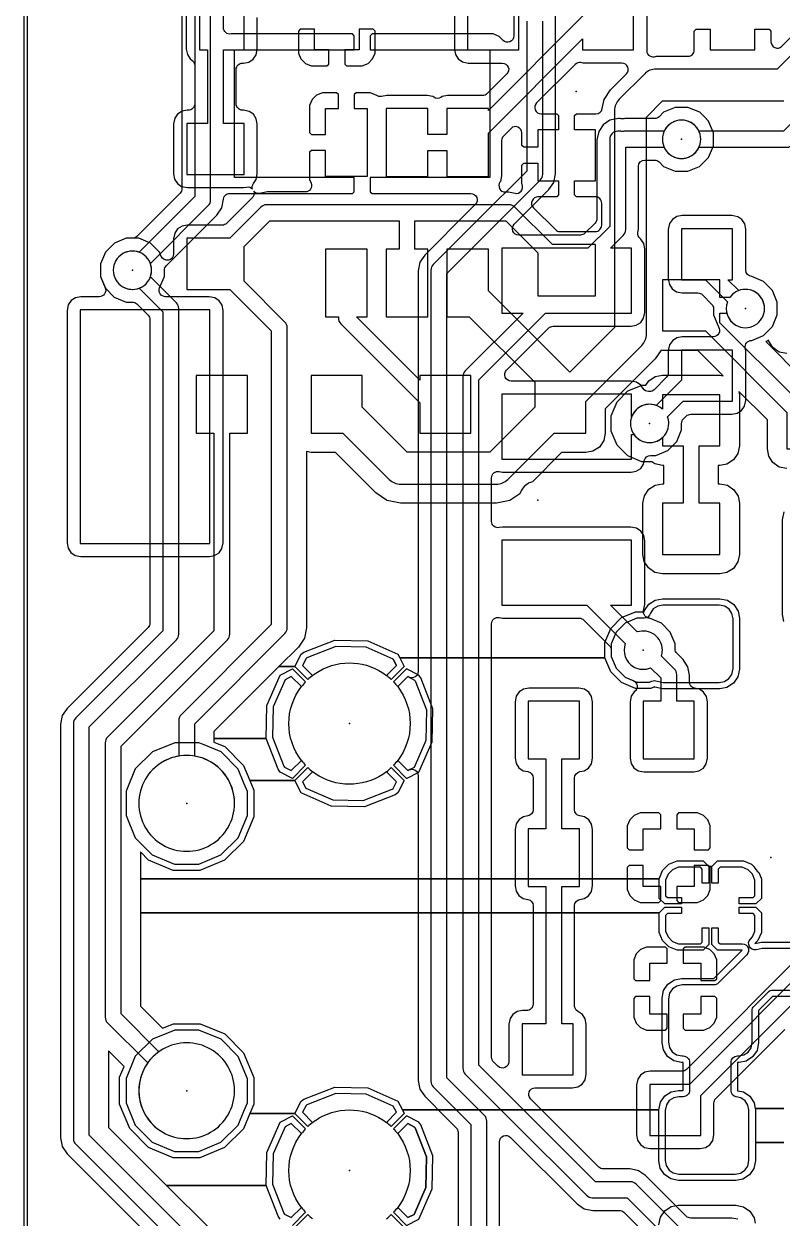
# Model space of a CAD drawing. Header units: millimetres. Extents: x 41 to 126, y -73 to -17.
# Drawn here: x 41 to 52.88, y -63.24 to -44.54 of the extents above; entities that cross this region are included whole.
import ezdxf

# ---------------------------------------------------------------- set-up
doc = ezdxf.new("R2010")
doc.units = ezdxf.units.MM
for name, color, linetype in [('Board', 5, 'Continuous'), ('Bottom', 70, 'Continuous'), ('Holes', 6, 'Continuous'), ('Top', 1, 'Continuous')]:
    doc.layers.add(name, color=color, linetype=linetype)

msp = doc.modelspace()

# ---------------------------------------------------------------- linework, layer by layer
at = {"layer": 'Board'}
msp.add_lwpolyline([(41, -73), (126, -73), (126, -17), (41, -17)], close=True, dxfattribs=at)
at = {"layer": 'Bottom'}
for points in [[(41.05, -27.748), (41.05, -55.5), (41.05, -71.179, 0.820313)], [(47.744, -44.06), (47.744, -44.941), (47.76, -45.023), (47.804, -45.092), (47.871, -45.138), (47.96, -45.156), (48.493, -45.156, -0.668179), (48.564, -45.327), (48.256, -45.635, -0.198912), (48.185, -45.664), (47.634, -45.664), (47.552, -45.68), (47.53, -45.694, -0.301459), (47.419, -45.692), (47.404, -45.682), (47.315, -45.664), (46.684, -45.664), (46.6, -45.68, -0.223985), (46.518, -45.658), (46.425, -45.62), (46.204, -45.62), (46.175, -45.649), (46.175, -45.87), (46.375, -45.87), (46.375, -46.93), (45.725, -46.93), (45.725, -46.525), (45.504, -46.525), (45.475, -46.554), (45.475, -46.98), (45.499, -47.037, -0.534512), (45.406, -47.175), (44.81, -47.175), (44.696, -47.198, -0.272098), (44.601, -47.164, -0.328915), (44.563, -47.277), (44.176, -47.665, -0.198912), (44.105, -47.694), (43.559, -47.694), (43.477, -47.71), (43.408, -47.754), (43.362, -47.821), (43.344, -47.91), (43.344, -48.146, -0.821043), (43.152, -48.184), (43.124, -48.117), (42.984, -47.976), (42.8, -47.9), (42.601, -47.9), (42.417, -47.976), (42.276, -48.116), (42.2, -48.3), (42.2, -48.499), (42.276, -48.683), (42.416, -48.824), (42.6, -48.9), (42.699, -48.9, -0.198685), (42.77, -48.929), (42.946, -49.105, -0.198912), (42.975, -49.176), (42.975, -53.924, -0.198912), (42.946, -53.995), (41.677, -55.263), (41.602, -55.376), (41.575, -55.51), (41.575, -61.99), (41.595, -62.093), (41.602, -62.124), (41.677, -62.237), (47.37, -67.93, -0.00094)], [(43.544, -44.06), (43.544, -44.941), (43.56, -45.023), (43.604, -45.092), (43.631, -45.111, -0.247736), (43.675, -45.194), (43.675, -45.794, -0.414214), (43.575, -45.894), (43.559, -45.894), (43.477, -45.91), (43.408, -45.954), (43.362, -46.021), (43.344, -46.11), (43.344, -46.891), (43.36, -46.973), (43.404, -47.042), (43.471, -47.088), (43.56, -47.106), (44.441, -47.106), (44.487, -47.097, -0.269321), (44.582, -47.131, -0.233129), (44.594, -47.043), (44.638, -46.979), (44.656, -46.89), (44.656, -46.109), (44.64, -46.027), (44.596, -45.958), (44.529, -45.912), (44.461, -45.898), (44.44, -45.894), (44.425, -45.894, -0.414214), (44.325, -45.794), (44.325, -45.256, -0.414214), (44.425, -45.156), (44.441, -45.156), (44.523, -45.14), (44.592, -45.096), (44.638, -45.029), (44.656, -44.94), (44.656, -44.612), (44.656, -44.445, -0.198913)], [(50.756, -44.059), (50.756, -44.94, 0.533357), (50.874, -45.057), (50.91, -45.05), (51.4, -45.05, 0.414214), (51.5, -44.95), (51.5, -44.654), (51.529, -44.625), (51.75, -44.625), (51.75, -44.95), (52.45, -44.95), (52.45, -44.625), (52.671, -44.625), (52.7, -44.654), (52.7, -44.822, 0.668178), (52.871, -44.893), (53.315, -44.449, 0.198912)], [(53.55, -44.496), (52.796, -45.25), (50.9, -45.25, 0.198912), (50.723, -45.323), (50.323, -45.723, 0.198912), (50.25, -45.9), (50.25, -46.55), (50.25, -49.296), (49.55, -49.996), (48.275, -48.721), (48.275, -48.07), (47.625, -48.07), (47.625, -49.13), (47.976, -49.13), (49, -50.153), (49, -50.546), (48.296, -51.25), (47.7, -51.25), (47.004, -51.25), (46.3, -50.546), (46.3, -50.05), (45.5, -50.05), (45.5, -50.95), (45.996, -50.95), (46.723, -51.677, 0.198912), (46.9, -51.75), (47.7, -51.75), (48.4, -51.75, 0.198912), (48.577, -51.677), (49.304, -50.95), (49.8, -50.95), (49.8, -50.454), (50.677, -49.577, 0.198912), (50.75, -49.4), (50.75, -46.55), (50.75, -46.004), (51.004, -45.75), (52.9, -45.75, 0.198912)], [(47.688, -67.612), (42.025, -61.948), (42.025, -55.552), (43.388, -54.188, 0.198912), (43.425, -54.1), (43.425, -49, 0.198912), (43.388, -48.912), (42.981, -48.504, 0.089141), (43, -48.4, 0.57735), (42.55, -48.14, 0.57735), (42.55, -48.66, 0.223415), (42.804, -48.681), (43.175, -49.052), (43.175, -54.048), (41.812, -55.412, 0.198912), (41.775, -55.5), (41.775, -62, 0.198912), (41.812, -62.088), (47.512, -67.788)], [(52.95, -51.506), (52.831, -51.482), (52.731, -51.413), (52.665, -51.311), (52.644, -51.2), (52.644, -50.745), (52.196, -50.297), (52.206, -50.35), (52.206, -51.15), (52.182, -51.269), (52.113, -51.369), (52.011, -51.435), (51.9, -51.456), (51.875, -51.456), (51.875, -51.744), (51.9, -51.744), (52.019, -51.768), (52.119, -51.837), (52.185, -51.939), (52.206, -52.05), (52.206, -52.85), (52.182, -52.969), (52.113, -53.069), (52.011, -53.135), (51.9, -53.156), (51, -53.156), (50.881, -53.132), (50.781, -53.063), (50.715, -52.961), (50.694, -52.85), (50.694, -52.05), (50.718, -51.931), (50.787, -51.831), (50.889, -51.765), (51, -51.744), (51.025, -51.744), (51.025, -51.456), (51, -51.456), (50.881, -51.432), (50.835, -51.4), (50.68, -51.4), (50.46, -51.308), (50.291, -51.139), (50.2, -50.919), (50.2, -50.68), (50.292, -50.46), (50.461, -50.291), (50.681, -50.2), (50.739, -50.2), (50.787, -50.131), (50.889, -50.065), (51, -50.044), (51.9, -50.044), (51.954, -50.055), (51.555, -49.656), (51, -49.656), (50.98, -49.652), (50.889, -49.789), (50.106, -50.572), (50.106, -50.95), (50.082, -51.069), (50.013, -51.169), (49.911, -51.235), (49.8, -51.256), (49.422, -51.256), (48.966, -51.712, 0.059799), (48.9, -51.74, 0.182779), (48.766, -51.904), (48.61, -52.008), (48.4, -52.05), (46.9, -52.05), (46.9, -52.05), (46.69, -52.008), (46.677, -52), (46.511, -51.889), (46.511, -51.889), (45.878, -51.256), (45.5, -51.256), (45.425, -51.241), (45.425, -54), (45.393, -54.163), (45.301, -54.301), (44.994, -54.607), (45.242, -54.607), (45.341, -54.413), (45.386, -54.383), (45.868, -54.195), (46.385, -54.206), (46.859, -54.413), (46.887, -54.469), (50.1, -54.469), (50.1, -54.23), (50.192, -54.01), (50.361, -53.841), (50.581, -53.75), (50.714, -53.75), (50.718, -53.731), (50.787, -53.631), (50.889, -53.565), (51, -53.544), (51.9, -53.544), (52.019, -53.568), (52.119, -53.637), (52.185, -53.739), (52.206, -53.85), (52.206, -54.65), (52.182, -54.769), (52.113, -54.869), (52.011, -54.935), (51.9, -54.956), (51, -54.956), (50.881, -54.932), (50.874, -54.927), (50.819, -54.95), (50.58, -54.95), (50.36, -54.858), (50.191, -54.689), (50.1, -54.469), (46.887, -54.469), (46.958, -54.607), (46.754, -54.811, 0.026417), (46.678, -54.746), (46.835, -54.588), (46.798, -54.514), (46.786, -54.49), (46.363, -54.305), (45.886, -54.295), (45.433, -54.472), (45.419, -54.482), (45.365, -54.588), (45.522, -54.746, 0.026417), (45.446, -54.811), (45.242, -54.607), (44.994, -54.607), (43.975, -55.626), (43.975, -55.732), (44.795, -55.732), (44.806, -55.215), (45.013, -54.741), (45.207, -54.642), (45.411, -54.846, 0.026417), (45.346, -54.922), (45.188, -54.765), (45.09, -54.814), (44.905, -55.237), (44.895, -55.714), (45.072, -56.167), (45.082, -56.181), (45.188, -56.235), (45.346, -56.078, 0.026417), (45.411, -56.154), (45.207, -56.358), (45.013, -56.259), (44.983, -56.214), (44.795, -55.732), (43.975, -55.732), (43.975, -55.79), (44.146, -55.86), (44.441, -56.156), (44.539, -56.393), (45.242, -56.393), (45.446, -56.189, 0.026417), (45.522, -56.254), (45.365, -56.412), (45.414, -56.51), (45.837, -56.695), (46.314, -56.705), (46.767, -56.528), (46.781, -56.518), (46.835, -56.412), (46.678, -56.254, 0.026417), (46.754, -56.189), (46.958, -56.393), (46.859, -56.587), (46.814, -56.617), (46.332, -56.805), (45.815, -56.794), (45.341, -56.587), (45.242, -56.393), (44.539, -56.393), (44.6, -56.542), (44.6, -56.96), (44.44, -57.346), (44.144, -57.641), (43.758, -57.8), (43.34, -57.8), (42.954, -57.64), (42.825, -57.51), (42.825, -57.93), (50.95, -57.93), (51.003, -57.802), (51.102, -57.703), (51.23, -57.65), (51.638, -57.65), (51.725, -57.737), (51.775, -57.737), (51.862, -57.65), (52.27, -57.65), (52.398, -57.703), (52.434, -57.739, 0.099673), (52.509, -57.831), (52.55, -57.93), (52.55, -58.237), (52.462, -58.325), (52.2, -58.325), (52.2, -58.225), (52.421, -58.225), (52.45, -58.196), (52.45, -57.95), (52.412, -57.858), (52.342, -57.788), (52.25, -57.75), (51.904, -57.75), (51.875, -57.779), (51.875, -58), (51.775, -58), (51.775, -57.737), (51.725, -57.737), (51.725, -58), (51.625, -58), (51.625, -57.779), (51.596, -57.75), (51.25, -57.75), (51.158, -57.788), (51.088, -57.858), (51.05, -57.95), (51.05, -58.196), (51.079, -58.225), (51.3, -58.225), (51.3, -58.325), (51.038, -58.325), (50.95, -58.237), (50.95, -57.93), (42.825, -57.93), (42.825, -58.462), (50.95, -58.462), (51.038, -58.375), (51.3, -58.375), (51.3, -58.475), (51.079, -58.475), (51.05, -58.504), (51.05, -58.75), (51.088, -58.842), (51.158, -58.912), (51.25, -58.95), (51.596, -58.95), (51.625, -58.921), (51.625, -58.7), (51.725, -58.7), (51.725, -58.962), (51.638, -59.05), (51.23, -59.05), (51.102, -58.997), (51.003, -58.898), (50.95, -58.77), (50.95, -58.462), (42.825, -58.462), (42.825, -59.924), (43.171, -60.27), (43.342, -60.2), (43.76, -60.2), (44.146, -60.36), (44.441, -60.656), (44.6, -61.042), (44.6, -61.46), (44.539, -61.607), (45.242, -61.607), (45.341, -61.413), (45.386, -61.383), (45.868, -61.195), (46.385, -61.206), (46.859, -61.413), (46.928, -61.55), (50.944, -61.55), (50.968, -61.431), (51.037, -61.331), (51.139, -61.265), (51.25, -61.244), (51.325, -61.244), (51.325, -60.806), (51.3, -60.806), (51.181, -60.782), (51.081, -60.713), (51.015, -60.611), (50.994, -60.5), (50.994, -59.8), (51.018, -59.681), (51.087, -59.581), (51.189, -59.515), (51.3, -59.494), (51.805, -59.494), (52.249, -59.05), (51.862, -59.05), (51.775, -58.962), (51.775, -58.7), (51.875, -58.7), (51.875, -58.921), (51.904, -58.95), (52.249, -58.95, -0.668179), (52.32, -59.121), (51.876, -59.565, -0.198912), (51.805, -59.594), (51.309, -59.594), (51.227, -59.61), (51.158, -59.654), (51.112, -59.721), (51.094, -59.81), (51.094, -60.491), (51.11, -60.573), (51.154, -60.642), (51.221, -60.688), (51.31, -60.706), (51.325, -60.706, -0.414214), (51.425, -60.806), (51.425, -61.244, -0.414214), (51.325, -61.344), (51.259, -61.344), (51.177, -61.36), (51.108, -61.404), (51.062, -61.471), (51.044, -61.56), (51.044, -62.341), (51.06, -62.423), (51.104, -62.492), (51.171, -62.538), (51.26, -62.556), (52.141, -62.556), (52.223, -62.54), (52.292, -62.496), (52.338, -62.429), (52.356, -62.34), (52.356, -62.062), (52.356, -61.559), (52.354, -61.549), (52.34, -61.477), (52.296, -61.408), (52.229, -61.362), (52.155, -61.347, -0.356832), (52.075, -61.249), (52.075, -60.806, -0.414214), (52.175, -60.706), (52.191, -60.706), (52.273, -60.69), (52.342, -60.646), (52.388, -60.579), (52.406, -60.49), (52.406, -59.995, -0.198912), (52.435, -59.924), (52.655, -59.704, -0.198912), (52.726, -59.675), (54.514, -59.675, -0.414214)], [(54.514, -59.025), (52.56, -59.025), (52.47, -59.043, -0.74165), (52.379, -58.874), (52.412, -58.842), (52.45, -58.75), (52.45, -58.504), (52.421, -58.475), (52.2, -58.475), (52.2, -58.375), (52.462, -58.375), (52.55, -58.462), (52.55, -58.77), (52.497, -58.898), (52.45, -58.945), (52.55, -58.925), (54.514, -58.925)], [(52.9, -62.062), (52.456, -62.062), (52.456, -62.35), (52.432, -62.469), (52.363, -62.569), (52.261, -62.635), (52.15, -62.656), (51.25, -62.656), (51.131, -62.632), (51.031, -62.563), (50.965, -62.461), (50.944, -62.35), (50.944, -61.55), (46.928, -61.55), (46.958, -61.607), (46.754, -61.811, 0.026417), (46.678, -61.746), (46.835, -61.588), (46.786, -61.49), (46.363, -61.305), (45.886, -61.295), (45.433, -61.472), (45.419, -61.482), (45.365, -61.588), (45.522, -61.746, 0.026417), (45.446, -61.811), (45.242, -61.607), (44.539, -61.607), (44.44, -61.846), (44.144, -62.141), (43.758, -62.3), (43.34, -62.3), (42.954, -62.14), (42.659, -61.844), (42.5, -61.458), (42.5, -61.04), (42.57, -60.871), (42.325, -60.626), (42.325, -61.824), (43.233, -62.732), (44.795, -62.732), (44.806, -62.215), (45.013, -61.741), (45.207, -61.642), (45.411, -61.846, 0.026417), (45.346, -61.922), (45.188, -61.765), (45.09, -61.814), (44.905, -62.237), (44.895, -62.714), (45.072, -63.167), (45.082, -63.181), (45.188, -63.235), (45.346, -63.078, 0.026417), (45.411, -63.154), (45.207, -63.358)], [(45.242, -63.393), (45.446, -63.189, 0.026417), (45.522, -63.254)], [(46.678, -63.254, 0.026417), (46.754, -63.189), (46.958, -63.393)]]:
    msp.add_lwpolyline(points, format="xyb", dxfattribs=at)
for points in [[(43.75, -44.05), (43.75, -44.95), (43.875, -44.95), (43.875, -46.1), (43.55, -46.1), (43.55, -46.9), (44.45, -46.9), (44.45, -46.1), (44.125, -46.1), (44.125, -44.95), (44.45, -44.95), (44.45, -44.327)], [(47.95, -44.05), (47.95, -44.95), (48.75, -44.95), (48.75, -44.05)], [(52.95, -49.706), (52.831, -49.682), (52.731, -49.613), (52.665, -49.511), (52.661, -49.488), (52.639, -49.509), (52.619, -49.518), (53.195, -50.094)], [(54.514, -59.775), (52.726, -59.775), (52.506, -59.995), (52.506, -60.5), (52.482, -60.619), (52.413, -60.719), (52.311, -60.785), (52.2, -60.806), (52.175, -60.806), (52.175, -61.249), (52.269, -61.268), (52.369, -61.337), (52.435, -61.439), (52.452, -61.53), (52.9, -61.53)], [(52.9, -61.53), (52.452, -61.53), (52.456, -61.55), (52.456, -62.062), (52.9, -62.062)], [(45.013, -63.259), (44.983, -63.214), (44.795, -62.732), (43.233, -62.732), (43.894, -63.393)], [(50.944, -63.35), (50.968, -63.231), (51.037, -63.131), (51.139, -63.065), (51.25, -63.044), (52.15, -63.044), (52.269, -63.068), (52.369, -63.137), (52.435, -63.239), (52.451, -63.325)]]:
    msp.add_lwpolyline(points, dxfattribs=at)
for points in [[(47.625, -46.275), (47.325, -46.275), (47.325, -45.87), (46.675, -45.87), (46.675, -46.93), (47.325, -46.93), (47.325, -46.525), (47.625, -46.525), (47.625, -46.93), (48.275, -46.93), (48.275, -46.252), (49.75, -44.777), (49.75, -44.95), (50.55, -44.95), (50.55, -44.05), (49.75, -44.05), (49.75, -44.423), (48.275, -45.898), (48.275, -45.87), (47.625, -45.87)], [(45.775, -44.95), (45.55, -44.95), (45.55, -44.625), (45.329, -44.625), (45.3, -44.654), (45.3, -45), (45.338, -45.092), (45.408, -45.162), (45.5, -45.2), (45.746, -45.2), (45.775, -45.171)], [(46.25, -44.625), (46.25, -44.95), (46.025, -44.95), (46.025, -45.171), (46.054, -45.2), (46.3, -45.2), (46.392, -45.162), (46.462, -45.092), (46.5, -45), (46.5, -44.654), (46.471, -44.625)], [(45.725, -46.275), (45.725, -45.87), (45.925, -45.87), (45.925, -45.649), (45.896, -45.62), (45.675, -45.62), (45.583, -45.658), (45.513, -45.728), (45.475, -45.82), (45.475, -46.246), (45.504, -46.275)]]:
    msp.add_lwpolyline(points, close=True, dxfattribs=at)
for points in [[(49.375, -46.2), (49.05, -46.2), (49.05, -46.475), (48.829, -46.475), (48.8, -46.446), (48.8, -46.251, 0.668178), (48.629, -46.18), (48.51, -46.299, 0.198912), (48.481, -46.37), (48.481, -46.92), (48.463, -47.009), (48.456, -47.019, 0.602903), (48.539, -47.175), (48.59, -47.175), (48.692, -47.195, 0.599377), (48.804, -47.059), (48.8, -47.05), (48.8, -46.754), (48.829, -46.725), (49.05, -46.725), (49.05, -47), (49.375, -47), (49.375, -47.221), (49.346, -47.25), (49.051, -47.25, 0.668178), (48.98, -47.421), (49.324, -47.765, 0.198912), (49.395, -47.794), (49.95, -47.794, 0.414214), (50.05, -47.694), (50.05, -47.35, 0.414214), (49.95, -47.25), (49.654, -47.25), (49.625, -47.221), (49.625, -47), (49.95, -47), (49.95, -46.2), (49.625, -46.2), (49.625, -45.979), (49.654, -45.95), (49.96, -45.95, 0.357807), (50.058, -45.87), (50.086, -45.729), (50.189, -45.575), (50.437, -45.327, 0.668179), (50.366, -45.156), (49.76, -45.156), (49.724, -45.149, 0.251407), (49.634, -45.176), (49.03, -45.779, 0.668179), (49.101, -45.95), (49.346, -45.95), (49.375, -45.979)], [(53.038, -46.438), (53.652, -45.825), (57.25, -45.825), (57.25, -46.1), (58.15, -46.1), (58.15, -45.3), (57.25, -45.3), (57.25, -45.575), (53.6, -45.575, 0.198912), (53.512, -45.612), (52.898, -46.225), (51.573, -46.225, 0.441969), (51.15, -46.09, 0.57735), (51.15, -46.61, 0.441969), (51.573, -46.475), (52.95, -46.475, 0.198912)], [(45.125, -54), (45.125, -53.8), (45.125, -49.5), (45.125, -49.3, 0.198913), (45.088, -49.212), (44.45, -48.573), (44.45, -48.027), (44.852, -47.625), (45.9, -47.625), (46.875, -47.625), (46.875, -48.07), (46.675, -48.07), (46.675, -49.13), (47.325, -49.13), (47.325, -48.07), (47.125, -48.07), (47.125, -47.625), (48.548, -47.625), (49.05, -48.127), (49.05, -48.8), (49.95, -48.8), (49.95, -48), (49.277, -48), (48.688, -47.412, 0.198912), (48.6, -47.375), (47, -47.375), (45.9, -47.375), (44.8, -47.375, 0.198912), (44.712, -47.412), (44.223, -47.9), (43.55, -47.9), (43.55, -48.7), (44.223, -48.7), (44.875, -49.352), (44.875, -49.5), (44.875, -53.8), (44.875, -53.948), (43.462, -55.362, 0.198912), (43.425, -55.45), (43.425, -56.01, 0.089274), (43.175, -56.1, 0.57735), (43.175, -57.4, 0.57735), (44.3, -56.75, 0.365977), (43.675, -56.01), (43.675, -55.502), (45.088, -54.088, 0.198912)], [(47.2, -50.123), (46.207, -49.13), (46.375, -49.13), (46.375, -48.07), (45.725, -48.07), (45.725, -49.13), (45.925, -49.13), (45.925, -49.15, 0.198912), (45.962, -49.238), (47.2, -50.477), (47.2, -50.95), (48, -50.95), (48, -50.05), (47.2, -50.05)], [(51.9, -49.075), (52.01, -49.075, 0.201283), (52.15, -49.26, 0.57735), (52.6, -49, 0.57735), (52.15, -48.74, 0.106493), (52.056, -48.825), (51.9, -48.825), (51.9, -48.55), (51, -48.55), (51, -49.35), (51.673, -49.35), (52.95, -50.627), (52.95, -51.2), (53.85, -51.2), (53.85, -50.4), (53.077, -50.4), (51.9, -49.223)], [(42.312, -60.188), (42.939, -60.815, 0.442126), (43.175, -61.9, 0.57735), (44.3, -61.25, 0.57735), (43.175, -60.6, 0.023592), (43.115, -60.639), (42.525, -60.048), (42.525, -55.852), (44.188, -54.188, 0.198912), (44.225, -54.1), (44.225, -50.95), (44.5, -50.95), (44.5, -50.05), (43.7, -50.05), (43.7, -50.95), (43.975, -50.95), (43.975, -54.048), (42.312, -55.712, 0.198912), (42.275, -55.8), (42.275, -60.1, 0.198912)], [(51.575, -51.6), (51.575, -51.15), (51.9, -51.15), (51.9, -50.35), (51, -50.35), (51, -50.576, 0.324005), (50.65, -50.54, 0.57735), (50.65, -51.06, 0.324005), (51, -51.024), (51, -51.15), (51.325, -51.15), (51.325, -51.6), (51.325, -52.05), (51, -52.05), (51, -52.85), (51.9, -52.85), (51.9, -52.05), (51.575, -52.05)], [(50.836, -54.835, -0.21416), (50.918, -54.837), (51.01, -54.856), (51.891, -54.856), (51.973, -54.84), (52.042, -54.796), (52.088, -54.729), (52.106, -54.64), (52.106, -53.859), (52.09, -53.777), (52.046, -53.708), (51.979, -53.662), (51.89, -53.644), (51.009, -53.644), (50.927, -53.66), (50.858, -53.704), (50.812, -53.771, -0.354658), (50.714, -53.85), (50.601, -53.85), (50.417, -53.926), (50.276, -54.066), (50.2, -54.25), (50.2, -54.449), (50.276, -54.633), (50.416, -54.774), (50.6, -54.85), (50.799, -54.85)], [(46.854, -56.078, -0.026417), (46.789, -56.154), (46.993, -56.358), (47.187, -56.259), (47.394, -55.785), (47.405, -55.268), (47.217, -54.786), (47.187, -54.741), (46.993, -54.642), (46.789, -54.846, -0.026417), (46.854, -54.922), (47.012, -54.765), (47.118, -54.819), (47.128, -54.833), (47.305, -55.286), (47.295, -55.763), (47.11, -56.186), (47.012, -56.235)], [(46.854, -61.922), (47.012, -61.765), (47.118, -61.819), (47.128, -61.833), (47.305, -62.286), (47.295, -62.763), (47.11, -63.186), (47.012, -63.235), (46.854, -63.078, -0.026417), (46.789, -63.154), (46.993, -63.358), (47.187, -63.259), (47.394, -62.785), (47.405, -62.268), (47.217, -61.786), (47.187, -61.741), (46.993, -61.642), (46.789, -61.846, -0.026417)]]:
    msp.add_lwpolyline(points, format="xyb", close=True, dxfattribs=at)
at = {"layer": 'Holes'}
for p in [(49.65, -45.6), (51.3, -46.35), (42.7, -48.4), (52.3, -49), (50.8, -50.8), (49.05, -52), (50.7, -54.35), (46.1, -55.5), (43.55, -56.75), (52.7, -57.6), (43.55, -61.25), (46.1, -62.5)]:
    msp.add_point(p, dxfattribs=at)
at = {"layer": 'Top'}
for points in [[(41.05, -24.75), (41.05, -54.607), (41.05, -56.958), (41.05, -61.458), (41.05, -62.732), (41.05, -63.393)], [(52.9, -52.184), (52.875, -52.31), (52.875, -53.79), (52.897, -53.9)]]:
    msp.add_lwpolyline(points, dxfattribs=at)
for points in [[(43.475, -42.974), (43.475, -47.124, -0.198912), (43.446, -47.195), (42.77, -47.871, -0.19914), (42.699, -47.9), (42.601, -47.9), (42.417, -47.976), (42.276, -48.116), (42.2, -48.3), (42.2, -48.499), (42.274, -48.677, -0.53423), (42.181, -48.815), (41.891, -48.815), (41.809, -48.831), (41.74, -48.875), (41.694, -48.942), (41.676, -49.031), (41.676, -52.669), (41.692, -52.752), (41.736, -52.821), (41.803, -52.867), (41.892, -52.885), (43.905, -52.885), (43.987, -52.869), (44.056, -52.825), (44.102, -52.758), (44.12, -52.669), (44.12, -49.031), (44.104, -48.948), (44.06, -48.879), (43.993, -48.833), (43.904, -48.815), (43.219, -48.815, -0.534792), (43.126, -48.677), (43.2, -48.5), (43.2, -48.401, -0.198685), (43.229, -48.33), (44.023, -47.537), (44.098, -47.424), (44.126, -47.287, -0.446355), (44.246, -47.2), (46.146, -47.2), (46.175, -47.171), (46.175, -46.95), (44.3, -46.95), (44.3, -44.95), (46.175, -44.95), (46.175, -44.729), (46.146, -44.7), (44.246, -44.7, -0.477618), (44.125, -44.602), (44.125, -42.435)], [(43.675, -42.477), (43.675, -46.8), (43.675, -47.248), (42.804, -48.119, 0.223415), (42.55, -48.14, 0.57735), (42.55, -48.66, 0.57735), (43, -48.4, 0.089141), (42.981, -48.296), (43.888, -47.388, 0.198912), (43.925, -47.3), (43.925, -46.8), (43.925, -42.425, 0.198912)], [(52.179, -63.262), (52.09, -63.244), (51.445, -63.244, -0.198912), (51.374, -63.215), (50.737, -62.577), (50.624, -62.502), (50.61, -62.499), (50.49, -62.475), (50.076, -62.475, -0.198912), (50.005, -62.446), (48.936, -61.377, -0.668178), (49.007, -61.206), (49.593, -61.206), (49.675, -61.19), (49.744, -61.146), (49.78, -61.094), (49.79, -61.079), (49.808, -60.99), (49.808, -60.209), (49.792, -60.126), (49.748, -60.058), (49.669, -60.004, -0.247735), (49.625, -59.921), (49.625, -59.763), (49.625, -59.18), (49.625, -58.351, -0.360729), (49.707, -58.253), (49.773, -58.24), (49.842, -58.196), (49.888, -58.129), (49.906, -58.04), (49.906, -57.712), (49.906, -57.159), (49.895, -57.099), (49.89, -57.077), (49.846, -57.008), (49.779, -56.962), (49.705, -56.947, -0.356832), (49.625, -56.849), (49.625, -56.351, -0.360729), (49.707, -56.253), (49.773, -56.24), (49.842, -56.196), (49.888, -56.129), (49.906, -56.04), (49.906, -55.159), (49.89, -55.077), (49.846, -55.008), (49.779, -54.962), (49.69, -54.944), (48.909, -54.944), (48.827, -54.96), (48.758, -55.004), (48.712, -55.071), (48.694, -55.16), (48.694, -56.041), (48.71, -56.123), (48.754, -56.192), (48.821, -56.238), (48.895, -56.253, -0.356831), (48.975, -56.351), (48.975, -56.849, -0.360729), (48.893, -56.947), (48.827, -56.96), (48.758, -57.004), (48.712, -57.071), (48.694, -57.16), (48.694, -58.041), (48.71, -58.123), (48.754, -58.192), (48.821, -58.238), (48.895, -58.253, -0.356832), (48.975, -58.351), (48.975, -59.894, -0.414214), (48.875, -59.994), (48.811, -59.994), (48.728, -60.01), (48.66, -60.054), (48.614, -60.121), (48.596, -60.21), (48.596, -60.795, -0.668179), (48.425, -60.866), (48.354, -60.795, -0.198912), (48.325, -60.724), (48.325, -53.938, -0.474023), (48.445, -53.84), (48.496, -53.85), (49.699, -53.85, -0.198912), (49.77, -53.879), (50.171, -54.28, -0.19914), (50.2, -54.351), (50.2, -54.449), (50.276, -54.633), (50.416, -54.774), (50.544, -54.826, -0.604962), (50.559, -55.003), (50.558, -55.004), (50.512, -55.071), (50.494, -55.16), (50.494, -56.041), (50.51, -56.123), (50.554, -56.192), (50.621, -56.238), (50.71, -56.256), (51.491, -56.256), (51.573, -56.24), (51.642, -56.196), (51.688, -56.129), (51.706, -56.04), (51.706, -55.159), (51.69, -55.077), (51.646, -55.008), (51.579, -54.962), (51.505, -54.947, -0.356832), (51.425, -54.849), (51.425, -54.744), (51.398, -54.61), (51.368, -54.565), (51.323, -54.497), (51.229, -54.404, -0.19914), (51.2, -54.333), (51.2, -54.251), (51.124, -54.067), (50.984, -53.926), (50.8, -53.85, -0.466163), (50.704, -53.73), (50.724, -53.634), (50.724, -52.637), (50.708, -52.555), (50.664, -52.486), (50.597, -52.44), (50.508, -52.422), (48.495, -52.422), (48.443, -52.432, -0.469799), (48.325, -52.334), (48.325, -51.652, -0.474023), (48.445, -51.554), (48.496, -51.564), (50.509, -51.564), (50.591, -51.548), (50.66, -51.504), (50.706, -51.437), (50.717, -51.38, -0.357076), (50.815, -51.3), (50.899, -51.3), (51.083, -51.224), (51.224, -51.084), (51.3, -50.9), (51.3, -50.801, -0.198682), (51.329, -50.73), (51.374, -50.685, -0.198915), (51.445, -50.656), (52.09, -50.656), (52.173, -50.64), (52.241, -50.596), (52.287, -50.529), (52.305, -50.44), (52.305, -49.659), (52.298, -49.619, -0.470064), (52.396, -49.5), (52.399, -49.5), (52.583, -49.424), (52.724, -49.284), (52.8, -49.1), (52.8, -48.901), (52.724, -48.717), (52.584, -48.576), (52.4, -48.5, -0.397756), (52.305, -48.4), (52.305, -47.759), (52.29, -47.676), (52.245, -47.608), (52.179, -47.562), (52.089, -47.544), (51.309, -47.544), (51.226, -47.56), (51.157, -47.604), (51.111, -47.671), (51.093, -47.76), (51.093, -48.541), (51.109, -48.624), (51.153, -48.692), (51.22, -48.738), (51.309, -48.756), (51.555, -48.756, -0.198912), (51.626, -48.785), (51.771, -48.93, -0.19914), (51.8, -49.001), (51.8, -49.099), (51.877, -49.286, -0.608711), (51.796, -49.444), (51.309, -49.444), (51.226, -49.46), (51.157, -49.504), (51.111, -49.571), (51.093, -49.66), (51.093, -50.006, -0.198912), (51.064, -50.076), (50.87, -50.271, -0.199143), (50.799, -50.3), (50.783, -50.3, -0.254845), (50.699, -50.254), (50.664, -50.2), (50.597, -50.154), (50.508, -50.136), (48.631, -50.136, -0.668179), (48.56, -49.965), (49.218, -49.307, -0.198912), (49.289, -49.278), (50.509, -49.278), (50.591, -49.262), (50.66, -49.218), (50.706, -49.151), (50.724, -49.062), (50.724, -48.065), (50.708, -47.983), (50.664, -47.914), (50.657, -47.909, -0.300517), (50.615, -47.807), (50.625, -47.756), (50.625, -46.98), (50.625, -46.775, -0.414213), (50.725, -46.675), (50.876, -46.675, -0.19914), (50.947, -46.704), (51.016, -46.774), (51.2, -46.85), (51.399, -46.85), (51.583, -46.774), (51.724, -46.634), (51.8, -46.45), (51.8, -46.33), (51.8, -46.251), (51.724, -46.067), (51.657, -46), (51.584, -45.926), (51.4, -45.85), (51.201, -45.85), (51.017, -45.926), (50.947, -45.996, -0.198685), (50.876, -46.025), (50.41, -46.025), (50.395, -46.028, -0.098495), (50.355, -46.028), (50.34, -46.025), (50.31, -46.025), (50.176, -46.052), (50.072, -46.122), (50.002, -46.226), (49.975, -46.36), (49.975, -47.59, -0.198912), (49.946, -47.661), (49.786, -47.821, -0.198912), (49.715, -47.85), (48.751, -47.85, -0.668179), (48.68, -47.679), (49.223, -47.137), (49.298, -47.024), (49.325, -46.89), (49.325, -44.01)], [(48.675, -44.176), (48.675, -44.73, -0.668181), (48.504, -44.801), (48.442, -44.738), (48.35, -44.7), (46.454, -44.7), (46.425, -44.729), (46.425, -44.95), (48.3, -44.95), (48.3, -46.95), (46.425, -46.95), (46.425, -47.171), (46.454, -47.2), (47.999, -47.2, -0.668179), (48.07, -47.371), (47.97, -47.47, -0.00094), (47.97, -47.47), (47.277, -48.163), (47.202, -48.276), (47.175, -48.41), (47.175, -54.684, -0.559985), (47.03, -54.773), (47.012, -54.765), (46.854, -54.922, -0.164828), (47.05, -55.5, -0.164828), (46.854, -56.078), (47.012, -56.235), (47.03, -56.227, -0.559985), (47.175, -56.316), (47.175, -61.09), (47.197, -61.2), (47.202, -61.224), (47.277, -61.337), (47.62, -61.68, -0.000941), (47.62, -61.68), (47.771, -61.83, -0.198911), (47.8, -61.901), (47.8, -64.602, -0.19914)], [(48.875, -44.5), (48.875, -46.848), (48.112, -47.612), (47.412, -48.312, 0.198912), (47.375, -48.4), (47.375, -61.1, 0.198912), (47.412, -61.188), (47.762, -61.538), (48, -61.777), (48, -64.785, 0.067833), (47.925, -64.815, 0.57735), (47.925, -65.335, 0.57735), (48.375, -65.075, 0.241531), (48.25, -64.831), (48.25, -61.725, 0.198912), (48.213, -61.637), (47.938, -61.362), (47.625, -61.048), (47.625, -48.452), (48.288, -47.788), (49.088, -46.988, 0.198912), (49.125, -46.9), (49.125, -44.5)], [(51.327, -63.45), (50.588, -62.712, 0.198912), (50.5, -62.675), (50.2, -62.675), (49.952, -62.675), (48.788, -61.512), (48.125, -60.848), (48.125, -50.118), (49.171, -49.072), (50.518, -49.072), (50.518, -48.056), (50.187, -48.056), (50.388, -47.854, 0.198912), (50.425, -47.766), (50.425, -46.475), (51.027, -46.475, 0.155593), (51.15, -46.61, 0.57735), (51.6, -46.35, 0.57735), (51.15, -46.09, 0.155593), (51.027, -46.225), (50.4, -46.225, 0.050382), (50.375, -46.228, 0.050382), (50.35, -46.225), (50.3, -46.225, 0.414214), (50.175, -46.35), (50.175, -47.714), (49.833, -48.056), (48.486, -48.056), (48.486, -49.072), (48.817, -49.072), (47.912, -49.978, 0.198912), (47.875, -50.066), (47.875, -60.9, 0.198913), (47.912, -60.988), (48.612, -61.688), (49.812, -62.888, 0.198912), (49.9, -62.925), (50.2, -62.925), (50.448, -62.925), (51.2, -63.677)], [(53.296, -58.995), (51.376, -60.915, -0.198912), (51.306, -60.944), (50.81, -60.944), (50.727, -60.96), (50.659, -61.004), (50.613, -61.071), (50.595, -61.16), (50.595, -61.941), (50.61, -62.024), (50.655, -62.092), (50.721, -62.138), (50.811, -62.156), (51.591, -62.156), (51.674, -62.14), (51.743, -62.096), (51.789, -62.029), (51.807, -61.94), (51.807, -61.445, -0.198912), (51.836, -61.374), (52.919, -60.292)], [(53.525, -59.049), (51.424, -61.15), (50.801, -61.15), (50.801, -61.95), (51.601, -61.95), (51.601, -61.327), (53.738, -59.189, 0.198912)], [(48.45, -64.702), (48.45, -62.051, -0.668179), (48.621, -61.98), (49.663, -63.023), (49.738, -63.073), (49.776, -63.098), (49.91, -63.125), (50.324, -63.125, -0.198913), (50.395, -63.154), (50.965, -63.724, -0.198912)]]:
    msp.add_lwpolyline(points, format="xyb", dxfattribs=at)
for points in [[(52.196, -48.719), (52.027, -48.55), (52.099, -48.55), (52.099, -47.75), (51.299, -47.75), (51.299, -48.55), (51.673, -48.55), (52.019, -48.896, 0.365828), (52.15, -49.26, 0.57735), (52.6, -49, 0.522652)], [(50.556, -50.975, 0.106493), (50.65, -51.06, 0.57735), (51.1, -50.8, 0.089141), (51.081, -50.696), (51.327, -50.45), (52.099, -50.45), (52.099, -49.65), (51.299, -49.65), (51.299, -50.124), (50.904, -50.519, 0.223415), (50.65, -50.54, 0.176559), (50.518, -50.698), (50.518, -50.342), (48.486, -50.342), (48.486, -51.358), (50.518, -51.358), (50.518, -50.975)], [(50.607, -54.065), (50.187, -53.644), (50.518, -53.644), (50.518, -52.628), (48.486, -52.628), (48.486, -53.644), (49.817, -53.644), (50.419, -54.246, 0.365828), (50.55, -54.61, 0.234231), (50.816, -54.627), (50.975, -54.786), (50.975, -55.15), (50.7, -55.15), (50.7, -56.05), (51.5, -56.05), (51.5, -55.15), (51.225, -55.15), (51.225, -54.734, 0.198912), (51.188, -54.646), (50.985, -54.443, 0.078592), (51, -54.35, 0.509388)], [(45.522, -54.746, -0.032471), (45.625, -54.677, -0.303057), (46.678, -54.746), (46.835, -54.588), (46.786, -54.49), (46.363, -54.305), (45.886, -54.295), (45.433, -54.472), (45.419, -54.482), (45.365, -54.588)], [(45.346, -56.078, -0.338862), (45.346, -54.922), (45.188, -54.765), (45.09, -54.814), (44.905, -55.237), (44.895, -55.714), (45.072, -56.167), (45.082, -56.181), (45.188, -56.235)], [(44.3, -56.75, 0.57735), (43.175, -56.1, 0.57735), (43.175, -57.4, 0.57735)], [(46.678, -56.254, -0.303057), (45.625, -56.323, -0.032471), (45.522, -56.254), (45.365, -56.412), (45.414, -56.51), (45.837, -56.695), (46.314, -56.705), (46.767, -56.528), (46.781, -56.518), (46.835, -56.412)], [(44.3, -61.25, 0.57735), (43.175, -60.6, 0.57735), (43.175, -61.9, 0.57735)], [(45.522, -61.746, -0.032471), (45.625, -61.677, -0.303057), (46.678, -61.746), (46.835, -61.588), (46.786, -61.49), (46.363, -61.305), (45.886, -61.295), (45.433, -61.472), (45.419, -61.482), (45.365, -61.588)], [(45.346, -63.078, -0.338862), (45.346, -61.922), (45.188, -61.765), (45.09, -61.814), (44.905, -62.237), (44.895, -62.714), (45.072, -63.167), (45.082, -63.181), (45.188, -63.235)], [(46.854, -61.922, -0.164828), (47.05, -62.5, -0.164828), (46.854, -63.078), (47.012, -63.235), (47.11, -63.186), (47.295, -62.763), (47.305, -62.286), (47.128, -61.833), (47.118, -61.819), (47.012, -61.765)]]:
    msp.add_lwpolyline(points, format="xyb", close=True, dxfattribs=at)
for points in [[(41.882, -52.679), (43.914, -52.679), (43.914, -49.021), (41.882, -49.021)], [(49.425, -57.15), (49.425, -56.05), (49.7, -56.05), (49.7, -55.15), (48.9, -55.15), (48.9, -56.05), (49.175, -56.05), (49.175, -57.15), (48.9, -57.15), (48.9, -58.05), (49.175, -58.05), (49.175, -60.2), (48.802, -60.2), (48.802, -61), (49.602, -61), (49.602, -60.2), (49.425, -60.2), (49.425, -58.05), (49.7, -58.05), (49.7, -57.15)], [(44.446, -56.431), (44.356, -56.213), (44.089, -55.945), (43.798, -55.824), (43.74, -55.8), (43.362, -55.8), (43.013, -55.944), (42.745, -56.211), (42.6, -56.56), (42.6, -56.938), (42.744, -57.287), (43.011, -57.555), (43.36, -57.7), (43.738, -57.7), (44.087, -57.556), (44.355, -57.289), (44.5, -56.94), (44.5, -56.562)], [(50.7, -57.475), (50.7, -57.15), (50.975, -57.15), (50.975, -56.929), (50.946, -56.9), (50.65, -56.9), (50.558, -56.938), (50.488, -57.008), (50.45, -57.1), (50.45, -57.446), (50.479, -57.475)], [(51.5, -57.475), (51.721, -57.475), (51.75, -57.446), (51.75, -57.1), (51.712, -57.008), (51.642, -56.938), (51.55, -56.9), (51.254, -56.9), (51.225, -56.929), (51.225, -57.15), (51.5, -57.15)], [(50.975, -58.05), (50.7, -58.05), (50.7, -57.725), (50.479, -57.725), (50.45, -57.754), (50.45, -58.1), (50.488, -58.192), (50.558, -58.262), (50.65, -58.3), (50.946, -58.3), (50.975, -58.271)], [(51.5, -57.725), (51.5, -58.05), (51.225, -58.05), (51.225, -58.271), (51.254, -58.3), (51.55, -58.3), (51.642, -58.262), (51.712, -58.192), (51.75, -58.1), (51.75, -57.754), (51.721, -57.725)], [(50.801, -59.525), (50.801, -59.25), (51.076, -59.25), (51.076, -59.029), (51.047, -59), (50.751, -59), (50.659, -59.038), (50.589, -59.108), (50.551, -59.2), (50.551, -59.496), (50.58, -59.525)], [(51.326, -59.25), (51.601, -59.25), (51.601, -59.525), (51.822, -59.525), (51.851, -59.496), (51.851, -59.2), (51.813, -59.108), (51.742, -59.038), (51.651, -59), (51.355, -59), (51.326, -59.029)], [(51.076, -60.05), (50.801, -60.05), (50.801, -59.775), (50.58, -59.775), (50.551, -59.804), (50.551, -60.1), (50.589, -60.192), (50.659, -60.262), (50.751, -60.3), (51.047, -60.3), (51.076, -60.271)], [(51.601, -59.775), (51.601, -60.05), (51.326, -60.05), (51.326, -60.271), (51.355, -60.3), (51.651, -60.3), (51.742, -60.262), (51.813, -60.192), (51.851, -60.1), (51.851, -59.804), (51.822, -59.775)], [(44.446, -61.569), (44.5, -61.44), (44.5, -61.062), (44.356, -60.713), (44.089, -60.445), (43.74, -60.3), (43.362, -60.3), (43.013, -60.444), (42.745, -60.711), (42.6, -61.06), (42.6, -61.438), (42.744, -61.787), (43.011, -62.055), (43.36, -62.2), (43.738, -62.2), (44.087, -62.056), (44.355, -61.789)]]:
    msp.add_lwpolyline(points, close=True, dxfattribs=at)

doc.saveas('drawing.dxf')
